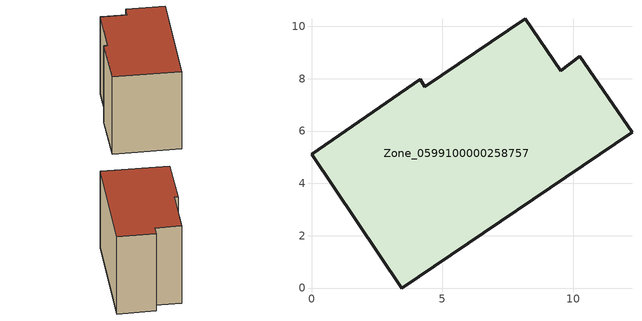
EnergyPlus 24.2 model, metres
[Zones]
Zone_0599100000258757
 floor ground (C_G): 3.44,0 0,5.11 4.15,7.99 4.32,7.69 8.16,10.29 9.52,8.3 10.25,8.86 12.24,5.95 z0
 wall outside (C_F): 0,5.11 3.44,0 12.24,5.95 10.25,8.86 9.52,8.3 8.16,10.29 4.32,7.69 4.15,7.99 0,5.11 z0:8.13
 roof outside (C_R): 10.25,8.86 9.52,8.3 8.16,10.29 4.32,7.69 4.15,7.99 0,5.11 3.44,0 12.24,5.95 z8.13
[BUILDING]
Pand.0599100000258757: North Axis=0; Terrain=City; Loads Convergence Tolerance Value=0.04; Temperature Convergence Tolerance Value=0.4; Solar Distribution=FullExterior; Maximum Number of Warmup Days=25; Minimum Number of Warmup Days=1
[Site:Location]
Rotterdam.The.Hague.AP_ZH_NLD Design_Conditions: Latitude=51.96; Longitude=4.45; Time Zone=1; Elevation=-4.5
[SITE:GROUNDTEMPERATURE:BUILDINGSURFACE]
18, 18, 18, 18, 18, 18, 18, 18, 18, 18, 18, 18
[MATERIAL] Thermal Absorptance=0.9; Solar Absorptance=0.7; Visible Absorptance=0.7
Name | Roughness | Thickness | Conductivity | Density | Specific Heat
G.TI.1975-1991 | MediumSmooth | 0.15 | 0.288461 | 540 | 1210
F.TI.1975-1991 | Rough | 0.3 | 0.230769 | 1920 | 840
R.TI.1975-1991 | MediumRough | 0.2 | 0.153846 | 1500 | 1000
[CONSTRUCTION]
C_G: G.TI.1975-1991
C_F: F.TI.1975-1991
C_R: R.TI.1975-1991
[ZONE]
Zone_0599100000258757: Type=1; Multiplier=1; Ceiling Height=Autocalculate; Volume=Autocalculate; Floor Area=autocalculate; Part of Total Floor Area=Yes
[ZONEINFILTRATION:DESIGNFLOWRATE]
Infil_Zone_0599100000258757: Zone or ZoneList or Space or SpaceList=Zone_0599100000258757; Schedule=AlwaysOn; Design Flow Rate Calculation Method=Flow/Area; Flow Rate per Floor Area=0.003; Constant Term Coefficient=1; Temperature Term Coefficient=0; Velocity Term Coefficient=0; Velocity Squared Term Coefficient=0
[HVACTEMPLATE:ZONE:IDEALLOADSAIRSYSTEM]
Zone_0599100000258757: Maximum Heating Supply Air Temperature=50; Minimum Cooling Supply Air Temperature=13; Maximum Heating Supply Air Humidity Ratio=0.0156; Minimum Cooling Supply Air Humidity Ratio=0.0077; Heating Limit=NoLimit; Cooling Limit=NoLimit; Dehumidification Control Type=ConstantSensibleHeatRatio; Cooling Sensible Heat Ratio=0.7; Dehumidification Setpoint=60; Humidification Control Type=None; Humidification Setpoint=30; Outdoor Air Method=None; Outdoor Air Flow Rate per Person=0.00944; Outdoor Air Flow Rate per Zone Floor Area=0; Outdoor Air Flow Rate per Zone=0; Demand Controlled Ventilation Type=None; Outdoor Air Economizer Type=NoEconomizer; Heat Recovery Type=None; Sensible Heat Recovery Effectiveness=0.7; Latent Heat Recovery Effectiveness=0.65
[ZONECONTROL:THERMOSTAT]
ThermostatControl_Zone_0599100000258757: Zone or ZoneList=Zone_0599100000258757; Control Type Schedule=DualSetpointControlType; Control 1=Thermostat_Zone_0599100000258757; Temperature Difference Between Cutout And Setpoint=0
[THERMOSTATSETPOINT:DUALSETPOINT]
Thermostat_Zone_0599100000258757: Heating Setpoint Temperature Schedule=HeatingSetpoint_Zone_0599100000258757; Cooling Setpoint Temperature Schedule=CoolingSetpoint_Zone_0599100000258757
[SCHEDULE:COMPACT]
HeatingSetpoint_Zone_0599100000258757: Through: 12/31, For: AllDays, Until: 24:00, 21
CoolingSetpoint_Zone_0599100000258757: Through: 12/31, For: AllDays, Until: 24:00, 24
DualSetpointControlType: Through: 12/31, For: AllDays, Until: 24:00, 4
AlwaysOn: Through: 12/31, For: AllDays, Until: 24:00, 1
